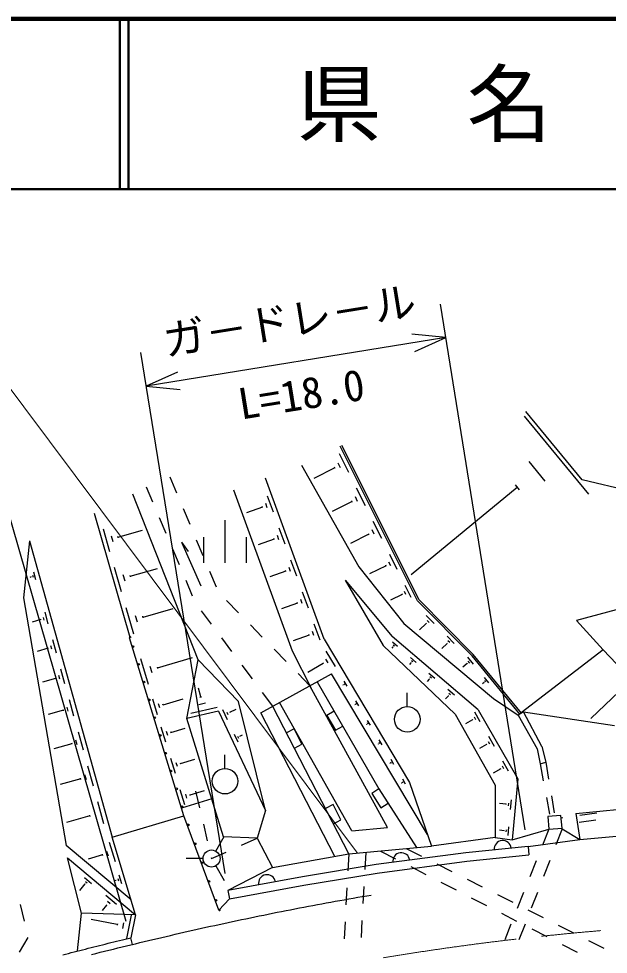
# Model space of a CAD drawing. Units: millimetres, scale not verified. Extents: x 40000 to 680000, y 20000 to 380000.
# Drawn here: x 291798 to 326449, y 325062 to 380000 of the extents above; entities that cross this region are included whole.
import ezdxf
from ezdxf.enums import TextEntityAlignment as Align

# ---------------------------------------------------------------- set-up
doc = ezdxf.new("R2010")
doc.units = ezdxf.units.MM
doc.header["$LTSCALE"] = 1000
doc.linetypes.add('CHAIN', pattern=[18.5, 12, -1.5, 3.5, -1.5])
for name, color, linetype, lineweight in [('M-BGD', 7, 'Continuous', 25), ('M-BMK', 2, 'CHAIN', 13), ('M-STR-HTXT', 7, 'Continuous', 13), ('M-STR-STRC', 7, 'Continuous', 25), ('M-TTL', 2, 'Continuous', 140), ('M-TTL-LINE', 7, 'Continuous', 50)]:
    doc.layers.add(name, color=color, linetype=linetype, lineweight=lineweight)
doc.layers.add('M-TTL-TXT', color=7, linetype='Continuous')
doc.styles.add('@ＭＳ ゴシック', font='')
doc.styles.add('ＭＳ ゴシック', font='')
doc.styles.get('@ＭＳ ゴシック').set_extended_font_data('@MS Gothic')
doc.styles.get('ＭＳ ゴシック').set_extended_font_data('MS Gothic')

msp = doc.modelspace()

# ---------------------------------------------------------------- linework, layer by layer
at = {"layer": 'M-BGD'}
for p, q in [((321502, 356657), (325276, 352078)), ((324907, 352919), (321599, 356932)), ((315243, 345820), (310698, 354908)), ((315325, 345879), (310794, 354939)), ((311198, 353350), (310646, 354453)), ((310715, 353626), (310577, 353902)), ((321772, 353997), (322716, 352852)), ((308412, 353781), (311785, 347807)), ((310370, 353626), (309135, 353008)), ((310388, 353591), (310353, 353660)), ((301093, 352149), (300705, 353070)), ((309753, 343561), (306302, 353017)), ((330641, 351561), (324907, 352919)), ((299690, 351615), (299317, 352500)), ((304423, 352332), (307875, 342875)), ((312179, 351389), (311652, 352442)), ((321099, 352481), (314868, 347345)), ((320981, 352624), (321217, 352338)), ((302341, 342355), (298505, 352085)), ((306764, 351022), (306421, 351961)), ((311388, 351652), (310228, 351072)), ((311405, 351619), (311372, 351685)), ((311718, 351652), (311586, 351915)), ((301869, 350305), (301481, 351227)), ((306123, 351320), (305184, 350977)), ((306134, 351291), (306113, 351349)), ((306401, 351288), (306315, 351523)), ((298354, 343657), (296257, 350938)), ((300466, 349772), (300078, 350693)), ((303927, 348051), (303927, 350551)), ((297162, 348700), (296781, 350022)), ((297633, 349551), (299072, 349966)), ((307450, 349143), (307107, 350082)), ((312695, 349727), (312569, 349979)), ((313135, 349476), (312632, 350481)), ((297350, 349291), (297254, 349621)), ((297645, 349510), (297621, 349593)), ((302677, 348051), (302677, 349551)), ((305177, 348051), (305177, 349551)), ((306809, 349441), (305870, 349098)), ((306820, 349412), (306798, 349471)), ((307087, 349409), (307001, 349644)), ((312381, 349727), (311294, 349184)), ((312396, 349696), (312365, 349759)), ((292439, 349339), (292089, 346003)), ((292439, 349339), (297286, 331939)), ((301360, 349255), (301762, 348723)), ((301360, 349255), (302504, 346695)), ((302645, 348462), (302257, 349384)), ((301243, 347929), (300854, 348850)), ((314044, 347658), (313605, 348535)), ((297842, 346338), (297429, 347773)), ((307772, 347531), (307687, 347766)), ((308136, 347264), (307793, 348204)), ((311785, 347807), (314426, 344486)), ((313386, 347877), (312424, 347396)), ((313400, 347850), (313372, 347905)), ((313660, 347877), (313551, 348096)), ((292535, 347218), (292448, 347194)), ((292539, 347204), (292531, 347231)), ((292660, 347194), (292629, 347303)), ((292814, 347060), (292693, 347497)), ((298046, 346979), (297943, 347338)), ((298366, 347217), (298340, 347307)), ((298353, 347262), (299957, 347724)), ((303422, 346619), (303034, 347541)), ((307495, 347562), (306555, 347220)), ((307505, 347533), (307484, 347592)), ((335322, 347552), (324575, 344661)), ((302019, 346085), (301631, 347007)), ((310975, 347032), (313754, 343724)), ((310975, 347032), (313220, 343193)), ((314862, 346022), (314510, 346726)), ((308822, 345385), (308479, 346325)), ((314334, 346198), (313650, 345856)), ((314345, 346176), (314323, 346220)), ((314554, 346198), (314466, 346374)), ((292089, 346003), (294592, 331444)), ((304719, 345121), (304020, 345837)), ((308180, 345684), (307241, 345341)), ((308191, 345654), (308170, 345713)), ((308458, 345652), (308372, 345887)), ((318442, 342597), (315243, 345820)), ((318516, 342664), (315325, 345879)), ((293537, 344466), (293346, 345151)), ((298556, 343861), (298108, 345414)), ((299109, 344861), (300884, 345373)), ((303137, 344438), (302538, 345239)), ((293099, 344713), (292588, 344571)), ((293105, 344692), (293093, 344734)), ((293294, 344675), (293247, 344846)), ((298776, 344555), (298664, 344944)), ((299123, 344813), (299095, 344910)), ((314426, 344486), (319706, 340077)), ((315741, 344488), (315361, 344111)), ((315756, 344473), (315726, 344503)), ((316214, 344486), (315743, 344961)), ((315919, 344547), (315801, 344665)), ((326148, 342937), (324575, 344661)), ((306116, 343691), (305417, 344406)), ((309144, 343773), (309058, 344008)), ((309507, 343507), (309164, 344446)), ((294015, 342750), (293800, 343522)), ((301504, 333195), (298307, 343642)), ((304334, 342835), (303735, 343637)), ((308866, 343805), (307927, 343462)), ((308877, 343775), (308855, 343834)), ((309753, 343561), (314771, 335155)), ((318807, 339409), (313754, 343724)), ((314065, 343129), (313766, 343385)), ((317391, 343318), (316972, 343739)), ((317128, 343371), (317024, 343477)), ((293521, 343028), (292883, 342851)), ((293528, 343004), (293515, 343053)), ((293741, 342986), (293688, 343179)), ((307514, 342260), (306815, 342976)), ((307875, 342875), (308982, 340690)), ((310416, 341963), (309875, 342870)), ((313220, 343193), (317449, 339169)), ((313787, 343107), (313736, 343047)), ((313797, 343100), (313778, 343115)), ((313889, 343150), (313814, 343214)), ((316970, 343319), (316673, 343024)), ((316984, 343306), (316957, 343332)), ((326148, 342937), (321321, 339247)), ((326148, 342937), (329252, 339653)), ((299430, 340900), (298982, 342414)), ((299964, 341881), (302021, 342489)), ((301675, 338901), (302341, 342355)), ((304712, 339898), (302341, 342355)), ((309986, 342168), (309851, 342395)), ((315150, 342203), (314821, 342484)), ((314956, 342226), (314874, 342297)), ((318530, 342095), (318194, 342505)), ((318302, 342165), (318218, 342267)), ((321255, 339169), (318442, 342597)), ((321340, 339223), (318516, 342664)), ((294518, 340944), (294277, 341808)), ((299641, 341580), (299529, 341958)), ((299978, 341834), (299950, 341928)), ((305530, 341233), (304932, 342034)), ((309692, 342146), (308792, 341609)), ((309709, 342117), (309675, 342174)), ((314845, 342179), (314756, 342076)), ((314855, 342171), (314835, 342188)), ((318157, 342132), (317891, 341913)), ((318168, 342119), (318147, 342145)), ((293966, 341256), (293195, 341041)), ((293973, 341229), (293958, 341283)), ((294212, 341208), (294152, 341424)), ((306029, 339247), (310172, 341521)), ((308911, 340830), (308213, 341545)), ((315815, 332095), (310172, 341521)), ((315931, 341226), (315805, 341078)), ((316264, 341252), (315905, 341558)), ((315943, 341216), (315920, 341235)), ((316053, 341277), (315963, 341354)), ((319427, 341002), (319177, 341308)), ((302495, 340171), (302370, 340697)), ((313477, 332515), (308907, 340827)), ((309339, 341064), (312971, 334777)), ((310870, 340869), (310858, 340862)), ((310875, 340860), (310864, 340878)), ((310965, 340876), (310921, 340950)), ((311105, 340810), (310929, 341104)), ((319149, 341030), (319048, 340947)), ((319157, 341020), (319141, 341039)), ((319257, 341054), (319194, 341131)), ((300285, 339719), (301467, 340068)), ((302447, 340159), (302544, 340182)), ((306727, 339631), (306129, 340432)), ((314633, 339609), (314633, 340409)), ((317048, 340246), (316882, 340053)), ((317409, 340275), (317019, 340607)), ((317060, 340236), (317035, 340257)), ((317179, 340302), (317082, 340385)), ((319706, 340077), (321155, 339106)), ((327096, 340490), (325420, 338907)), ((294707, 339337), (294640, 339578)), ((295047, 339044), (294780, 340005)), ((299958, 339116), (299683, 340047)), ((300087, 339534), (300018, 339767)), ((300294, 339690), (300277, 339748)), ((301906, 339213), (303453, 339581)), ((302394, 339738), (302781, 339830)), ((306311, 333509), (304712, 339898)), ((311206, 330954), (306740, 339614)), ((311369, 332319), (307135, 339854)), ((311558, 339717), (311547, 339711)), ((311563, 339708), (311553, 339726)), ((311653, 339724), (311609, 339798)), ((311792, 339658), (311617, 339951)), ((294433, 339391), (293522, 339137)), ((294441, 339361), (294425, 339421)), ((303548, 339347), (301675, 338901)), ((303548, 339347), (306311, 333509)), ((303782, 339435), (304057, 338854)), ((304031, 339286), (304099, 339141)), ((304201, 339300), (304219, 339264)), ((304210, 339282), (304571, 339453)), ((310382, 330808), (306029, 339247)), ((310339, 339332), (309907, 339082)), ((309907, 339082), (310407, 338216)), ((317449, 339169), (319796, 334999)), ((318660, 338837), (318578, 338979)), ((318924, 338706), (318597, 339273)), ((318807, 339409), (321133, 335369)), ((321466, 339302), (321155, 339106)), ((321155, 339106), (322274, 337134)), ((322549, 337262), (321466, 339302)), ((321466, 339302), (326817, 338497)), ((303835, 331957), (301675, 338901)), ((310407, 338216), (310840, 338467)), ((312246, 338566), (312236, 338560)), ((312251, 338557), (312240, 338575)), ((312341, 338573), (312297, 338646)), ((312479, 338507), (312305, 338799)), ((318477, 338826), (318063, 338588)), ((318487, 338809), (318467, 338844)), ((295604, 337045), (295308, 338108)), ((300442, 337519), (300173, 338398)), ((300561, 337916), (300494, 338136)), ((300755, 338065), (300739, 338120)), ((300747, 338093), (301585, 338349)), ((304471, 337980), (304677, 337544)), ((304786, 337879), (304798, 337851)), ((304792, 337865), (304950, 337940)), ((307984, 338293), (307539, 338064)), ((308442, 337405), (307984, 338293)), ((294925, 337428), (293866, 337133)), ((294934, 337395), (294916, 337461)), ((295228, 337369), (295154, 337635)), ((304657, 337868), (304709, 337759)), ((307998, 337175), (308442, 337405)), ((312933, 337415), (312925, 337410)), ((312939, 337406), (312928, 337424)), ((313028, 337422), (312984, 337495)), ((313166, 337356), (312992, 337648)), ((319300, 337389), (318876, 337145)), ((319310, 337371), (319290, 337407)), ((319485, 337400), (319402, 337543)), ((319752, 337267), (319422, 337841)), ((303922, 335977), (303922, 336777)), ((322274, 337134), (322440, 336240)), ((322549, 337262), (322779, 336337)), ((301005, 335681), (300734, 336564)), ((301124, 336080), (301056, 336300)), ((301319, 336230), (301302, 336285)), ((301311, 336257), (302155, 336516)), ((313620, 336265), (313613, 336261)), ((313626, 336256), (313615, 336274)), ((313715, 336272), (313671, 336345)), ((313853, 336206), (313679, 336497)), ((320584, 335821), (320250, 336402)), ((322440, 336240), (322779, 336337)), ((322440, 336240), (322624, 335257)), ((322779, 336337), (322942, 335350)), ((296190, 334941), (295864, 336111)), ((320127, 335944), (319692, 335694)), ((320137, 335926), (320116, 335963)), ((320313, 335955), (320230, 336101)), ((295442, 335363), (294229, 335025)), ((295453, 335327), (295432, 335400)), ((295776, 335298), (295694, 335591)), ((314312, 335107), (314301, 335125)), ((314401, 335123), (314358, 335195)), ((314538, 335057), (314365, 335348)), ((314771, 335155), (316050, 331407)), ((321133, 335369), (320790, 331783)), ((301568, 333839), (301297, 334726)), ((301876, 334418), (302727, 334678)), ((302189, 334643), (302420, 333670)), ((312971, 334777), (312549, 334508)), ((312971, 334777), (315173, 331325)), ((314307, 335116), (314300, 335112)), ((319796, 334999), (319801, 331928)), ((303140, 334191), (301368, 333640)), ((301688, 334239), (301620, 334461)), ((301885, 334390), (301868, 334446)), ((312549, 334508), (313087, 333665)), ((320708, 333556), (320763, 334135)), ((322808, 334274), (322991, 333291)), ((323106, 334364), (323270, 333378)), ((296807, 332728), (296450, 334010)), ((306311, 333509), (305811, 331882)), ((310276, 333850), (309831, 333620)), ((310734, 332961), (310276, 333850)), ((313087, 333665), (313509, 333934)), ((320446, 333873), (320047, 333911)), ((320444, 333855), (320448, 333891)), ((320584, 333787), (320598, 333932)), ((324545, 333321), (326952, 333573)), ((295987, 333190), (294610, 332807)), ((295998, 333150), (295976, 333231)), ((296352, 333119), (296263, 333440)), ((297286, 331939), (301503, 333199)), ((303551, 327662), (301504, 333195)), ((310290, 332732), (310734, 332961)), ((323668, 333217), (322890, 333154)), ((322890, 333154), (322950, 332407)), ((323728, 332469), (323668, 333217)), ((323785, 333075), (323680, 333061)), ((324545, 333321), (324771, 331795)), ((325720, 332937), (324729, 332801)), ((325766, 333348), (324775, 333212)), ((302652, 332697), (302883, 331724)), ((311369, 332319), (313477, 332515)), ((320563, 332043), (320612, 332548)), ((320790, 331783), (322950, 332404)), ((322950, 332404), (322580, 331475)), ((322950, 332407), (323728, 332469)), ((323732, 332429), (323370, 331497)), ((323738, 332665), (323712, 332662)), ((323732, 332429), (323728, 332469)), ((323732, 332429), (324771, 331795)), ((298663, 327388), (297286, 331939)), ((303381, 331119), (303881, 331985)), ((305811, 331882), (303835, 331957)), ((304896, 331472), (305810, 331878)), ((305811, 331882), (306722, 330160)), ((319801, 331928), (316050, 331407)), ((319801, 331928), (320790, 331783)), ((320335, 332320), (320049, 332347)), ((320333, 332304), (320336, 332335)), ((320455, 332244), (320467, 332371)), ((324771, 331795), (327145, 332012)), ((298399, 328260), (294592, 331444)), ((297116, 331637), (297459, 330505)), ((311206, 330954), (316050, 331407)), ((321731, 331392), (318083, 331020)), ((321731, 331392), (324771, 331795)), ((321731, 331392), (321782, 330894)), ((296722, 330900), (295874, 330644)), ((296711, 330935), (296732, 330865)), ((296962, 331127), (297047, 330844)), ((303115, 330752), (303131, 330686)), ((303131, 330686), (303983, 331065)), ((306722, 330160), (311206, 330954)), ((311206, 330954), (311149, 329956)), ((312205, 331047), (312148, 330049)), ((318083, 331020), (312797, 330329)), ((313056, 331127), (313945, 330670)), ((314578, 331269), (315471, 330819)), ((318141, 330523), (321782, 330894)), ((295490, 327481), (294670, 330726)), ((294670, 330726), (298663, 327388)), ((302631, 330686), (301631, 330686)), ((303381, 330253), (303881, 329387)), ((312797, 330329), (308474, 329620)), ((312870, 329834), (318141, 330523)), ((314835, 330213), (315724, 329756)), ((316364, 330369), (317257, 329919)), ((322210, 330546), (321840, 329618)), ((323008, 330564), (322646, 329632)), ((297692, 329734), (297845, 329227)), ((306722, 330160), (304087, 328811)), ((308560, 329128), (312870, 329834)), ((295691, 329194), (295365, 328804)), ((295657, 329575), (296072, 329228)), ((295678, 329205), (295704, 329183)), ((295726, 329341), (295830, 329255)), ((297515, 329403), (297399, 329368)), ((297510, 329419), (297520, 329388)), ((297623, 329505), (297661, 329378)), ((308474, 329620), (304087, 328811)), ((304178, 328319), (308560, 329128)), ((316614, 329299), (317503, 328843)), ((318150, 329469), (319043, 329018)), ((304087, 328811), (304178, 328319)), ((311091, 328957), (311033, 327959)), ((312090, 329051), (312032, 328052)), ((319936, 328568), (320829, 328118)), ((321469, 328689), (321099, 327760)), ((322284, 328700), (321922, 327768)), ((291894, 327982), (292124, 327009)), ((296915, 328524), (297540, 328001)), ((297018, 328172), (297175, 328041)), ((304178, 328319), (303551, 327662)), ((318393, 328386), (319282, 327929)), ((295258, 325256), (295490, 327481)), ((298663, 327388), (295490, 327481)), ((296966, 327950), (296708, 327642)), ((296946, 327966), (296985, 327934)), ((320172, 327472), (321061, 327015)), ((321722, 327668), (322615, 327218)), ((297589, 326809), (296061, 327113)), ((297961, 326911), (297893, 326572)), ((298400, 327351), (298131, 325997)), ((298663, 327388), (298393, 326034)), ((310975, 326961), (310917, 325963)), ((311974, 327054), (311916, 326056)), ((297597, 326851), (297580, 326767)), ((320729, 326831), (320359, 325902)), ((321560, 326836), (321198, 325903)), ((321951, 326558), (322840, 326101)), ((323508, 326768), (324401, 326318)), ((292336, 326039), (291818, 325184)), ((298487, 325645), (298393, 326034)), ((325294, 325867), (326187, 325417)), ((323730, 325644), (324620, 325188))]:
    msp.add_line(p, q, dxfattribs=at)
for points in [[(296073, 325049), (296331, 325114), (296588, 325178), (296846, 325243), (297104, 325307), (297362, 325370), (297620, 325434), (297879, 325497), (298137, 325560), (298396, 325623), (298654, 325685), (298913, 325747), (299172, 325809), (299431, 325871), (299690, 325932), (299949, 325993), (300208, 326054), (300467, 326115), (300727, 326175), (300986, 326235), (301246, 326295), (301506, 326354), (301766, 326413), (302026, 326472), (302286, 326530), (302546, 326588), (302806, 326646), (303067, 326704), (303327, 326761), (303588, 326818), (303849, 326874), (304110, 326931), (304370, 326987), (304632, 327042), (304893, 327097), (305154, 327152), (305416, 327207), (305677, 327261), (305939, 327315), (306201, 327369), (306462, 327422), (306724, 327475), (306987, 327527), (307249, 327579), (307511, 327631), (307774, 327682), (308036, 327733), (308299, 327784), (308562, 327834), (308824, 327884), (309088, 327933), (309351, 327983), (309614, 328031), (309877, 328080), (310141, 328128), (310404, 328175), (310668, 328222), (310932, 328269), (311196, 328315), (311460, 328361), (311724, 328407), (311988, 328452), (312253, 328496), (312517, 328541)], [(294384, 325032), (294551, 325075), (294717, 325118), (294884, 325160), (295051, 325203), (295217, 325245), (295384, 325288), (295551, 325330), (295718, 325372), (295885, 325414), (296051, 325456), (296218, 325498), (296385, 325540), (296553, 325582), (296720, 325623), (296887, 325665), (297054, 325706), (297221, 325748), (297389, 325789), (297556, 325830), (297723, 325871), (297891, 325912), (298058, 325953), (298226, 325993), (298393, 326034)]]:
    msp.add_lwpolyline(points, dxfattribs=at)
for centre, radius in [((298515, 343134), 50), ((298834, 342089), 50), ((299154, 341045), 50), ((299474, 340000), 50), ((314633, 338859), 750), ((299793, 338956), 50), ((300113, 337911), 50), ((300432, 336867), 50), ((300752, 335822), 50), ((303922, 335227), 750), ((301072, 334778), 50), ((301391, 333733), 50), ((301756, 332658), 50), ((302165, 331552), 50), ((303131, 330686), 500), ((302575, 330445), 50), ((302984, 329339), 50), ((303393, 328233), 50)]:
    msp.add_circle(centre, radius, dxfattribs=at)
for centre, radius, start, end in [((298355, 343656), 50, 17.0145, 197.0145), ((320239, 331240), 500, 5.8238, 185.8237), ((314283, 330523), 500, 7.4454, 187.4454), ((306390, 329236), 500, 10.4488, 190.4488), ((303598, 327679), 50, 200.304, 20.304)]:
    msp.add_arc(centre, radius, start, end, dxfattribs=at)
at = {"layer": 'M-BMK'}
msp.add_arc((339398, 167012), 160000, 76.71618, 99.41424, dxfattribs=at)
at = {"layer": 'M-STR-HTXT'}
msp.add_line((290000, 360000), (311706, 331001), dxfattribs=at)
at = {"layer": 'M-STR-STRC'}
for p, q in [((321572, 332379), (316582, 363246)), ((316901, 361272), (299299, 358427)), ((316901, 361272), (314911, 361475)), ((315076, 360453), (316901, 361272)), ((303927, 329798), (298980, 360401)), ((301124, 359246), (299299, 358427)), ((299299, 358427), (301289, 358224)), ((298116, 326994), (289526, 356785))]:
    msp.add_line(p, q, dxfattribs=at)
at = {"layer": 'M-TTL'}
msp.add_line((680000, 380000), (40000, 380000), dxfattribs=at)
at = {"layer": 'M-TTL-LINE'}
for p, q in [((297750, 380000), (297750, 370000)), ((298250, 380000), (298250, 370000)), ((40000, 370000), (680000, 370000))]:
    msp.add_line(p, q, dxfattribs=at)

# ---------------------------------------------------------------- texts
at = {"layer": 'M-STR-STRC', "style": 'ＭＳ ゴシック'}
msp.add_text('ガ－ドレ－ル', height=1833, rotation=9.183, dxfattribs=at).set_placement((307940, 360837), align=Align.BOTTOM_CENTER)
at = {"layer": 'M-STR-STRC', "style": '@ＭＳ ゴシック'}
msp.add_text('L=18.0', height=1833, rotation=9.183, dxfattribs=at).set_placement((308260, 358862), align=Align.TOP_CENTER)
at = {"layer": 'M-TTL-TXT', "style": 'ＭＳ ゴシック'}
msp.add_text('県\u3000名', height=3666, dxfattribs=at).set_placement((315625, 375000), align=Align.MIDDLE_CENTER)

doc.saveas('drawing.dxf')
